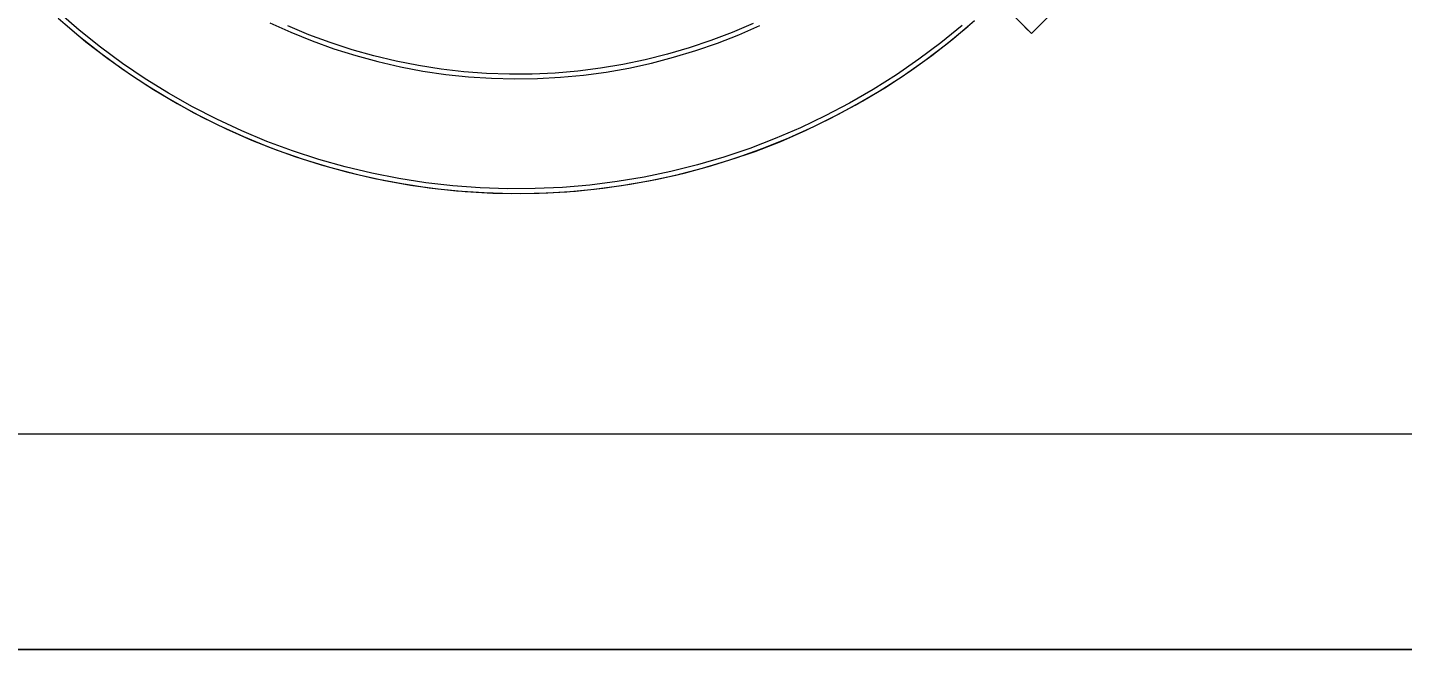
# Model space of a CAD drawing. Header units: millimetres. Extents: x -21807 to 17683, y 43568 to 60640.
# Drawn here: x -6487 to -5887, y 58947 to 59218 of the extents above; entities that cross this region are included whole.
import ezdxf

# ---------------------------------------------------------------- set-up
doc = ezdxf.new("R2010")
doc.units = ezdxf.units.MM
for name, color, linetype, lineweight in [('A-ANNO-DIMS', 7, 'Continuous', 9), ('A-ANNO-DIMS-110', 7, 'Continuous', 9), ('M-EQPM', 7, 'Continuous', 5)]:
    doc.layers.add(name, color=color, linetype=linetype, lineweight=lineweight)
doc.styles.add('Arial_1', font='arial.ttf', dxfattribs={"width": 0.8, "height": 220})
doc.dimstyles.new('AK_DIM_2_0_Arial', dxfattribs={"dimscale": 304.8, "dimtxt": 224.457068, "dimasz": 0.180446, "dimexe": 0.360892, "dimexo": 0.360892, "dimgap": 0.036089, "dimtad": 1, "dimdec": 0, "dimzin": 0, "dimdsep": 46, "dimtxsty": 'Arial_1', "dimblk1": 'OBLIQUE', "dimblk2": 'OBLIQUE', "dimsah": 1, "dimcen": 0.09, "dimadec": 0, "dimazin": 0, "dimtfac": 1, "dimtdec": 4, "dimtix": 1, "dimtmove": 0, "dimatfit": 3, "dimfxl": 1, "dimtvp": 1, "dimtolj": 1, "dimtzin": 0, "dimarcsym": 2})

# ---------------------------------------------------------------- blocks, each defined once
blk = doc.blocks.new('DanNong_VRV - OD-A-1-1235631-MẶT BẰNG HỆ THỐNG GIÓ THẢI')
at = {"layer": 'M-EQPM'}
for p, q in [((-218.35, -43), (-410.68, 149.33)), ((-218.35, -43), (-211.28, -35.93)), ((-211.28, -35.93), (-218.35, -43)), ((-221.18, -40.17), (-218.35, -43)), ((-885, -311.78), (655, -311.78)), ((-841.21, -311.78), (585, -311.78)), ((-12.64, -311.78), (-841.21, -311.78)), ((-841.21, -311.78), (-12.64, -311.78)), ((-550.11, -311.78), (-559.7, -311.78)), ((-444.61, -311.78), (-551.61, -311.78)), ((-551.61, -311.78), (-516.96, -311.78)), ((-550.11, -311.78), (-540.53, -311.78)), ((-516.96, -311.78), (-444.63, -311.78)), ((-498.45, -311.78), (-513.84, -311.78)), ((-508.64, -311.78), (485.5, -311.78)), ((-498.45, -311.78), (-483.06, -311.78)), ((-479.91, -311.78), (-276.36, -311.78)), ((-479.91, -311.78), (-463.14, -311.78)), ((-293.14, -311.78), (-463.14, -311.78)), ((-422.03, -311.78), (-383.93, -311.78)), ((-392.46, -311.78), (-324.57, -311.78)), ((-392.46, -311.78), (-324.57, -311.78)), ((-392.08, -311.78), (-387.08, -311.78)), ((-387.75, -311.78), (-367.67, -311.78)), ((-387.75, -311.78), (-367.67, -311.78)), ((-66.64, -311.78), (-387.08, -311.78)), ((-66.64, -311.78), (-387.08, -311.78)), ((-386.64, -311.78), (-381.64, -311.78)), ((-386.64, -311.78), (-381.64, -311.78)), ((-386.64, -311.78), (-381.64, -311.78)), ((-386.64, -311.78), (-381.64, -311.78)), ((-66.64, -311.78), (-381.64, -311.78)), ((-381.64, -311.78), (-66.64, -311.78)), ((-66.64, -311.78), (-381.64, -311.78)), ((-66.64, -311.78), (-381.64, -311.78)), ((-66.64, -311.78), (-381.64, -311.78)), ((-66.64, -311.78), (-381.64, -311.78)), ((-66.64, -311.78), (-381.64, -311.78)), ((-66.64, -311.78), (-381.64, -311.78)), ((-360.62, -311.78), (-283.03, -311.78)), ((-360.62, -311.78), (-283.03, -311.78)), ((-338.3, -311.78), (-307.98, -311.78)), ((-338.26, -311.78), (-307.94, -311.78)), ((-308.14, -311.78), (-243.14, -311.78)), ((-293.14, -311.78), (-276.36, -311.78)), ((-292.46, -311.78), (-224.57, -311.78)), ((-292.46, -311.78), (-224.57, -311.78)), ((-116.63, -311.78), (-140.28, -311.78)), ((-133.86, -311.78), (-99.36, -311.78)), ((-130.53, -311.78), (-102.73, -311.78)), ((-127.74, -311.78), (-107.66, -311.78)), ((-127.74, -311.78), (-107.66, -311.78)), ((-116.63, -311.78), (-92.98, -311.78)), ((-66.64, -311.78), (-61.64, -311.78)), ((-66.64, -311.78), (-61.64, -311.78)), ((-66.64, -311.78), (-61.64, -311.78)), ((-66.64, -311.78), (-61.64, -311.78)), ((-66.64, -311.78), (-61.64, -311.78))]:
    blk.add_line(p, q, dxfattribs=at)
at = {"layer": 'M-EQPM', "flags": 128}
for points in [[(-640.11, -38.82), (-630.87, -46.55), (-621.34, -53.89), (-611.51, -60.85), (-601.42, -67.41), (-591.07, -73.56), (-580.48, -79.29), (-569.67, -84.59), (-558.66, -89.46), (-547.46, -93.88), (-536.1, -97.86), (-524.58, -101.37), (-512.94, -104.42), (-501.18, -107), (-489.32, -109.11), (-477.4, -110.75), (-465.41, -111.9), (-453.39, -112.58), (-441.35, -112.78), (-429.32, -112.49), (-417.3, -111.72), (-405.33, -110.47), (-393.41, -108.75), (-381.58, -106.55), (-369.84, -103.88), (-358.22, -100.74), (-346.73, -97.13), (-335.39, -93.08), (-324.23, -88.57), (-313.26, -83.62), (-302.49, -78.23), (-291.95, -72.42), (-281.64, -66.19), (-271.6, -59.55), (-261.83, -52.52), (-252.34, -45.1), (-243.17, -37.31)], [(-640.11, -38.82), (-630.87, -46.55), (-621.34, -53.89), (-611.51, -60.85), (-601.42, -67.41), (-591.07, -73.56), (-580.48, -79.29), (-569.67, -84.59), (-558.66, -89.46), (-547.46, -93.88), (-536.1, -97.86), (-524.58, -101.37), (-512.94, -104.42), (-501.18, -107), (-489.32, -109.11), (-477.4, -110.75), (-465.41, -111.9), (-453.39, -112.58), (-441.35, -112.78), (-429.32, -112.49), (-417.3, -111.72), (-405.33, -110.47), (-393.41, -108.75), (-381.58, -106.55), (-369.84, -103.88), (-358.22, -100.74), (-346.73, -97.13), (-335.39, -93.08), (-324.23, -88.57), (-313.26, -83.62), (-302.49, -78.23), (-291.95, -72.42), (-281.64, -66.19), (-271.6, -59.55), (-261.83, -52.52), (-252.34, -45.1), (-243.17, -37.31)], [(-248.65, -39.42), (-257.91, -46.99), (-267.46, -54.19), (-277.29, -60.99), (-287.39, -67.4), (-297.74, -73.4), (-308.32, -78.98), (-319.11, -84.13), (-330.1, -88.85), (-341.27, -93.12), (-352.6, -96.94), (-364.07, -100.31), (-375.68, -103.21), (-387.38, -105.65), (-399.18, -107.62), (-411.04, -109.12), (-422.96, -110.14), (-434.91, -110.68), (-446.87, -110.75), (-458.82, -110.33), (-470.74, -109.44), (-482.62, -108.07), (-494.44, -106.23), (-506.17, -103.92), (-517.81, -101.14), (-529.32, -97.9), (-540.69, -94.2), (-551.9, -90.04), (-562.94, -85.45), (-573.79, -80.41), (-584.43, -74.94), (-594.84, -69.06), (-605.01, -62.76), (-614.91, -56.06), (-624.54, -48.97), (-633.88, -41.5), (-642.92, -33.66)], [(-248.65, -39.42), (-257.91, -46.99), (-267.46, -54.19), (-277.29, -60.99), (-287.39, -67.4), (-297.74, -73.4), (-308.32, -78.98), (-319.11, -84.13), (-330.1, -88.85), (-341.27, -93.12), (-352.6, -96.94), (-364.07, -100.31), (-375.68, -103.21), (-387.38, -105.65), (-399.18, -107.62), (-411.04, -109.12), (-422.96, -110.14), (-434.91, -110.68), (-446.87, -110.75), (-458.82, -110.33), (-470.74, -109.44), (-482.62, -108.07), (-494.44, -106.23), (-506.17, -103.92), (-517.81, -101.14), (-529.32, -97.9), (-540.69, -94.2), (-551.9, -90.04), (-562.94, -85.45), (-573.79, -80.41), (-584.43, -74.94), (-594.84, -69.06), (-605.01, -62.76), (-614.91, -56.06), (-624.54, -48.97), (-633.88, -41.5), (-642.92, -33.66)], [(-339.74, -38.59), (-348.89, -42.51), (-358.2, -46.07), (-367.63, -49.26), (-377.19, -52.06), (-386.85, -54.48), (-396.6, -56.51), (-406.42, -58.15), (-416.3, -59.4), (-426.23, -60.25), (-436.18, -60.7), (-446.14, -60.75), (-456.09, -60.41), (-466.02, -59.66), (-475.91, -58.53), (-485.76, -56.99), (-495.53, -55.07), (-505.21, -52.75), (-514.8, -50.05), (-524.27, -46.97), (-533.61, -43.51), (-542.8, -39.68)], [(-550.65, -38.28), (-541.51, -42.43), (-532.21, -46.2), (-522.76, -49.6), (-513.19, -52.62), (-503.5, -55.25), (-493.71, -57.5), (-483.85, -59.35), (-473.91, -60.8), (-463.93, -61.86), (-453.91, -62.52), (-443.87, -62.77), (-433.84, -62.63), (-423.81, -62.08), (-413.82, -61.13), (-403.87, -59.79), (-393.98, -58.04), (-384.17, -55.91), (-374.46, -53.38), (-364.85, -50.46), (-355.37, -47.17), (-346.02, -43.5), (-336.83, -39.45)], [(-248.65, -39.42), (-257.91, -46.99), (-267.46, -54.19), (-277.29, -60.99), (-287.39, -67.4), (-297.74, -73.4), (-308.32, -78.98), (-319.11, -84.13), (-330.1, -88.85), (-341.27, -93.12), (-352.6, -96.94), (-364.07, -100.31), (-375.68, -103.21), (-387.38, -105.65), (-399.18, -107.62), (-411.04, -109.12), (-422.96, -110.14), (-434.91, -110.68), (-446.87, -110.75), (-458.82, -110.33), (-470.74, -109.44), (-482.62, -108.07), (-494.44, -106.23), (-506.17, -103.92), (-517.81, -101.14), (-529.32, -97.9), (-540.69, -94.2), (-551.9, -90.04), (-562.94, -85.45), (-573.79, -80.41), (-584.43, -74.94), (-594.84, -69.06), (-605.01, -62.76), (-614.91, -56.06), (-624.54, -48.97), (-633.88, -41.5), (-642.92, -33.66)], [(-642.96, -36.32), (-633.82, -44.15), (-624.37, -51.62), (-614.63, -58.7), (-604.62, -65.39), (-594.35, -71.67), (-583.84, -77.53), (-573.1, -82.97), (-562.15, -87.98), (-551.01, -92.54), (-539.69, -96.65), (-528.22, -100.31), (-516.61, -103.51), (-504.89, -106.24), (-493.06, -108.5), (-481.16, -110.28), (-469.19, -111.59), (-457.18, -112.42), (-445.14, -112.77), (-433.11, -112.63), (-421.08, -112.01), (-409.09, -110.92), (-397.16, -109.34), (-385.29, -107.29), (-373.52, -104.77), (-361.86, -101.77), (-350.33, -98.32), (-338.94, -94.4), (-327.73, -90.04), (-316.69, -85.22), (-305.86, -79.97), (-295.24, -74.3), (-284.86, -68.2), (-274.73, -61.69), (-264.87, -54.78), (-255.3, -47.48), (-246.02, -39.81)]]:
    blk.add_lwpolyline(points, dxfattribs=at)
blk = doc.blocks.new('AK-SGS-M3-Hrvt_rvt-1-MẶT BẰNG HỆ THỐNG GIÓ THẢI')
at = {"layer": 'M-EQPM', "color": 34, "lineweight": 25, "true_color": 0x994c00}
blk.add_blockref('DanNong_VRV - OD-A-1-1235631-MẶT BẰNG HỆ THỐNG GIÓ THẢI', (-5830.9, 59258.71), dxfattribs=at)
blk = doc.blocks.new('DIMBLOCK2-MẶT BẰNG HỆ THỐNG GIÓ THẢI')
at = {"layer": 'A-ANNO-DIMS-110'}
for p, q in [((-12198.59, 59041.11), (-12198.59, 59151.11)), ((-4498.59, 59041.11), (-4498.59, 59151.11)), ((-12198.59, 59041.11), (-12171.09, 59068.61)), ((-4498.59, 59041.11), (-4471.09, 59068.61)), ((-12198.59, 59041.11), (-12226.09, 59013.61)), ((-12198.59, 59041.11), (-4498.59, 59041.11)), ((-12198.59, 59041.11), (-12198.59, 58970)), ((-4498.59, 59041.11), (-4526.09, 59013.61)), ((-4498.59, 59041.11), (-4498.59, 58970))]:
    blk.add_line(p, q, dxfattribs=at)
at = {"layer": 'A-ANNO-DIMS-110', "color": 0, "insert": (-8617.94, 59337.72), "char_height": 220, "width": 646.4364, "attachment_point": 1, "line_spacing_factor": 0.941778, "style": 'Arial_1'}
blk.add_mtext('7700', dxfattribs=at)
blk = doc.blocks.new('_Oblique')
at = {"color": 0, "linetype": 'ByBlock', "lineweight": -2}
blk.add_line((-0.5, -0.5), (0.5, 0.5), dxfattribs=at)

msp = doc.modelspace()

# ---------------------------------------------------------------- block references
at = {"lineweight": 5}
msp.add_blockref('AK-SGS-M3-Hrvt_rvt-1-MẶT BẰNG HỆ THỐNG GIÓ THẢI', (0, 0), dxfattribs=at)

# ---------------------------------------------------------------- dimensions: what is measured, and where the dimension line sits
at = {"layer": 'A-ANNO-DIMS'}
dim = msp.add_linear_dim(base=(-4498.59, 59041.11), p1=(-12198.59, 59080), p2=(-4498.59, 59080), dimstyle='AK_DIM_2_0_Arial', override={"dimpost": '<>', "dimfxl": 7700}, dxfattribs=at)
dim.commit()
dim.dimension.update_dxf_attribs({"geometry": 'DIMBLOCK2-MẶT BẰNG HỆ THỐNG GIÓ THẢI', "text_midpoint": (-8348.59, 59164.44)})

doc.saveas('drawing.dxf')
